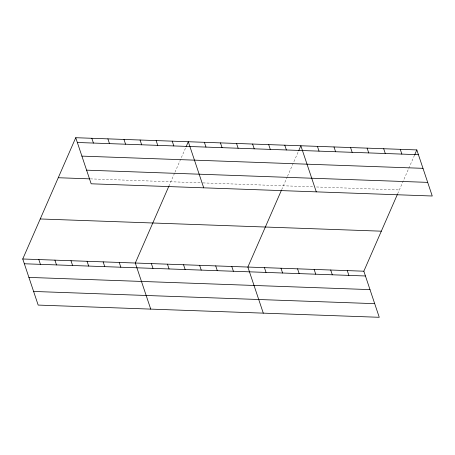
<?xml version="1.0" encoding="UTF-8"?>
<svg xmlns="http://www.w3.org/2000/svg" width="455" height="455" viewBox="0 0 455 455"><rect width="100%" height="100%" fill="white"/><g stroke="black" fill="none" stroke-linecap="round" stroke-linejoin="round"><path stroke-width="0.34" stroke-dasharray="2.27 1.71" d="M168.839 186.271L174.697 172.866M174.976 172.229L185.799 147.454M281.679 189.655L287.259 176.893M287.532 176.261L298.361 151.481M397.653 193.807L408.499 168.976M408.778 168.339L414.607 155.001M90.414 178.878L202.27 182.887M202.97 182.91L313.051 186.851M316.504 186.977L399.342 189.94"/><path stroke-width="0.68" d="M397.369 194.45L363.841 271.203L379.26 317.294L38.175 305.083L22.75 258.992L75.74 137.706L416.825 149.917L432.25 196.008L91.159 183.797L75.74 137.706M168.839 186.271L135.311 263.018L150.73 309.116M186.078 146.817L188.296 141.732L203.721 187.83M281.4 190.298L247.867 267.051L263.291 313.142M298.639 150.85L300.857 145.765L316.282 191.856M414.607 155.001L416.825 149.917M77.339 142.483L418.424 154.694M81.9 156.116L422.991 168.333M86.598 170.164L427.689 182.375M58.251 177.729L89.715 178.855M40.233 218.963L381.324 231.18M22.75 258.992L363.841 271.203M24.348 263.769L365.439 275.98M28.91 277.402L370 289.613M33.613 291.45L374.698 303.661M400.258 149.325L401.862 154.103M383.69 148.728L385.294 153.511M367.128 148.137L368.726 152.92M350.56 147.545L352.159 152.323M333.993 146.954L335.591 151.731M317.425 146.356L319.023 151.14M347.273 270.606L348.871 275.389M330.705 270.014L332.304 274.797M284.779 145.19L286.377 149.968M314.138 269.423L315.736 274.2M268.695 144.616L270.298 149.394M297.57 268.831L299.168 273.609M252.616 144.036L254.214 148.819M281.002 268.234L282.601 273.017M236.537 143.462L238.136 148.245M264.435 267.642L266.033 272.42M220.459 142.887L222.057 147.665M204.375 142.313L205.978 147.09M231.788 266.471L233.387 271.254M215.71 265.896L217.308 270.68M172.218 141.158L173.816 145.941M199.631 265.322L201.229 270.099M156.139 140.584L157.737 145.361M183.547 264.747L185.151 269.525M140.06 140.009L141.659 144.787M167.468 264.173L169.067 268.95M123.976 139.435L125.574 144.212M151.39 263.593L152.988 268.376M107.898 138.855L109.496 143.638M91.819 138.28L93.417 143.063M119.227 262.444L120.831 267.221M103.148 261.87L104.747 266.647M87.07 261.289L88.668 266.073M70.991 260.715L72.59 265.498M54.907 260.141L56.511 264.918M38.829 259.566L40.427 264.344"/></g></svg>
